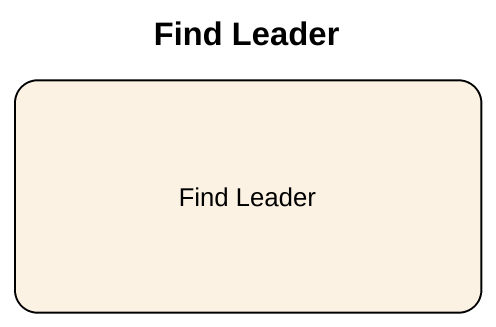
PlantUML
@startuml
title Find Leader
hide empty description
state "Find Leader" as Find_Leader
@enduml
